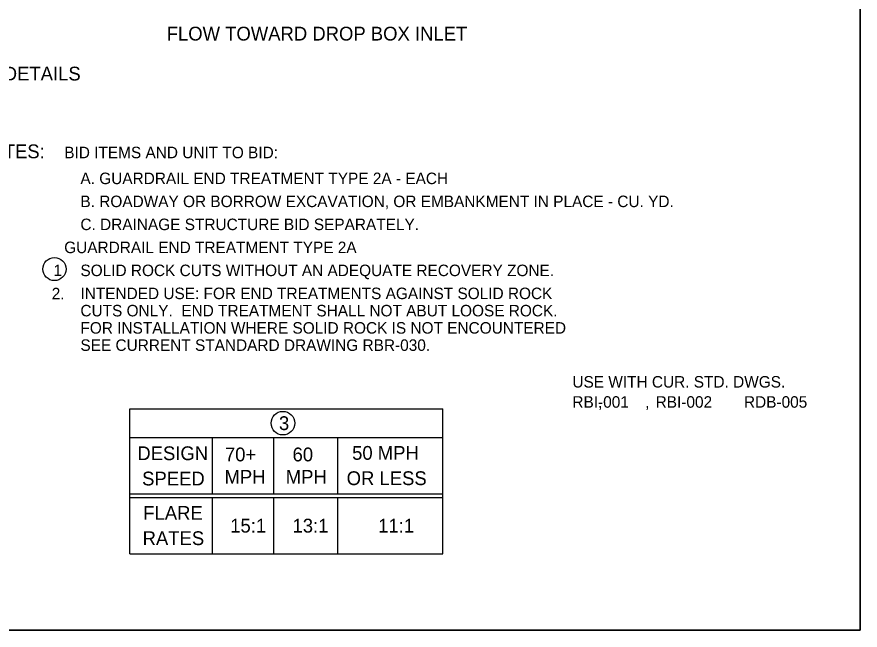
# Model space of a CAD drawing. Extents: x 1007 to 1035.5, y 1000.5 to 1021.5.
# Drawn here: x 1020.84 to 1035.5, y 1000.5 to 1011.16 of the extents above; entities that cross this region are included whole.
import ezdxf

# ---------------------------------------------------------------- set-up
doc = ezdxf.new("R2010")
doc.units = 0
for name, color, linetype in [('1', 7, 'Continuous'), ('10', 7, 'Continuous'), ('11', 7, 'Continuous')]:
    doc.layers.add(name, color=color, linetype=linetype)

msp = doc.modelspace()

# ---------------------------------------------------------------- linework, layer by layer
at = {"layer": '1'}
for p, q in [((1022.805, 1001.828), (1022.805, 1004.349)), ((1022.805, 1004.349), (1028.249, 1004.349)), ((1028.249, 1001.828), (1028.249, 1004.349)), ((1022.805, 1003.849), (1028.249, 1003.849)), ((1024.241, 1002.87), (1024.241, 1003.849)), ((1025.308, 1002.87), (1025.308, 1003.849)), ((1026.421, 1002.87), (1026.421, 1003.849)), ((1022.805, 1002.87), (1028.249, 1002.87)), ((1022.805, 1002.807), (1028.249, 1002.807)), ((1024.241, 1001.828), (1024.241, 1002.807)), ((1025.308, 1001.828), (1025.308, 1002.807)), ((1026.421, 1001.828), (1026.421, 1002.807)), ((1022.805, 1001.828), (1028.249, 1001.828))]:
    msp.add_line(p, q, dxfattribs=at)
for centre, radius in [((1021.497, 1006.779), 0.201), ((1025.467, 1004.099), 0.205)]:
    msp.add_circle(centre, radius, dxfattribs=at)
at = {"layer": '10'}
for p, q in [((1035.5, 1021.5), (1035.5, 1000.5)), ((1035.5, 1000.5), (1007, 1000.5))]:
    msp.add_line(p, q, dxfattribs=at)
at = {"layer": '11'}
msp.add_lwpolyline([(1007, 1000.5), (1035.5, 1000.5), (1035.5, 1021.5), (1007, 1021.5)], close=True, dxfattribs=at)

# ---------------------------------------------------------------- texts
at = {"layer": '1'}
for s, height, p in [('FLOW TOWARD DROP BOX INLET', 0.24, (1023.447, 1010.753)), ('GRADING DETAILS', 0.24, (1019.028, 1010.058)), ('NOTES:', 0.24, (1020.133, 1008.706)), ('BID ITEMS AND UNIT TO BID:', 0.2, (1021.667, 1008.706)), ('A. GUARDRAIL END TREATMENT TYPE 2A - EACH', 0.2, (1021.948, 1008.256)), ('B. ROADWAY OR BORROW EXCAVATION, OR EMBANKMENT IN PLACE - CU. YD.', 0.2, (1021.948, 1007.856)), ('C. DRAINAGE STRUCTURE BID SEPARATELY.', 0.2, (1021.948, 1007.456)), ('GUARDRAIL END TREATMENT TYPE 2A', 0.2, (1021.666, 1007.056)), ('1', 0.2, (1021.481, 1006.657)), ('SOLID ROCK CUTS WITHOUT AN ADEQUATE RECOVERY ZONE.', 0.2, (1021.948, 1006.656)), ('2.', 0.2, (1021.449, 1006.253)), ('INTENDED USE: FOR END TREATMENTS AGAINST SOLID ROCK', 0.2, (1021.948, 1006.256)), ('CUTS ONLY.  END TREATMENT SHALL NOT ABUT LOOSE ROCK.', 0.2, (1021.948, 1005.956)), ('FOR INSTALLATION WHERE SOLID ROCK IS NOT ENCOUNTERED', 0.2, (1021.948, 1005.656)), ('SEE CURRENT STANDARD DRAWING RBR-030.', 0.2, (1021.948, 1005.356)), ('USE WITH CUR. STD. DWGS.', 0.2, (1030.499, 1004.718)), ('RBI-001', 0.2, (1030.499, 1004.368)), ('RBI-002', 0.2, (1031.946, 1004.368)), ('RDB-005', 0.2, (1033.481, 1004.368)), ('      ,          , ', 0.2, (1030.499, 1004.368)), ('3', 0.24, (1025.398, 1003.979)), ('50 MPH', 0.24, (1026.67, 1003.462)), ('DESIGN', 0.24, (1022.937, 1003.456)), ('70+', 0.24, (1024.459, 1003.435)), ('60', 0.24, (1025.635, 1003.435)), ('MPH', 0.24, (1024.452, 1003.045)), ('MPH', 0.24, (1025.517, 1003.045)), ('SPEED', 0.24, (1023.02, 1003.016)), ('OR LESS', 0.24, (1026.575, 1003.022)), ('FLARE', 0.24, (1023.04, 1002.419)), ('15:1', 0.24, (1024.551, 1002.197)), ('13:1', 0.24, (1025.634, 1002.197)), ('11:1', 0.24, (1027.123, 1002.197)), ('RATES', 0.24, (1023.029, 1001.979))]:
    msp.add_text(s, height=height, dxfattribs=at).set_placement(p)

doc.saveas('drawing.dxf')
